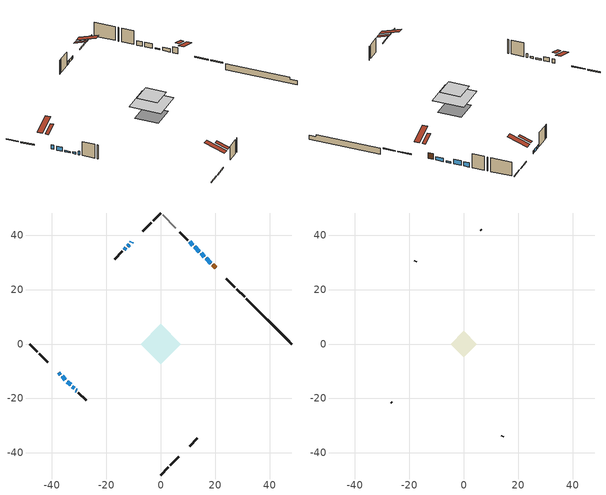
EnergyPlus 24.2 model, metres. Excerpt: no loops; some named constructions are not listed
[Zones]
conditioned space
 floor outside (Floor1 construction): -0.62,0 0,0.62 0.62,0 0,-0.62 z0.94
 floor adiabatic (AdiabaticFloorConstruction): -7.41,0 0,7.41 7.41,0 0,-7.41 z3.38
 floor foundation (Slab1 construction): -5.6,0 0,5.6 5.6,0 0,-5.6 z-1.13
 wall outside (RimJoist1 construction): 0,-48.16 2.85,-45.31 / -48.16,0 -45.31,-2.85 / 0,48.16 -2.85,45.31 / 30.8,17.36 27.95,20.21 z0.94:1.24
 wall outside (RimJoist2 construction): 3.51,-44.66 6.64,-41.53 / -44.66,-3.51 -41.53,-6.64 / -3.51,44.66 -6.64,41.53 / 27.3,20.87 24.17,24 z0.94:1.24
 wall outside (AdiabaticWallConstruction 1): 20.19,27.97 19.07,29.09 z0.94:2.97
 wall outside (AdiabaticWallConstruction): 18.41,29.75 16.69,31.48 z0.94:2.11; -10.61,37.55 -10.94,37.23 z0.94:1.96; -37.55,-10.61 -36.94,-11.22 / -36.29,-11.88 -35.03,-13.14 z0.94:2.36; 16.03,32.13 14.88,33.28 / -34.37,-13.79 -33.11,-15.05 z0.94:1.4; -11.59,36.57 -12.2,35.96 / -12.86,35.31 -13.47,34.69 z0.94:1.91; -32.46,-15.71 -31.84,-16.32 z0.94:1.5; -31.19,-16.97 -30.91,-17.25 z0.94:2.16; 14.22,33.94 12.5,35.67 z0.94:2.52; 11.84,36.32 10.58,37.58 z0.94:2.41
 wall outside (Wall1 construction): 10.61,-37.55 13.48,-34.69 / -30.26,-17.91 -27.39,-20.77 / -14.13,34.04 -16.99,31.17 / 9.93,38.23 7.06,41.1 z0.94:5.82
 wall foundation (FoundationWall1 construction): 31.46,16.7,-1.13 31.46,16.7,0.94 46.49,1.67,0.94 46.49,1.67,0.28 48.16,0,0.28 48.16,0,-1.13
 wall adiabatic (Wall4 construction): 5.54,42.63 0.66,47.51 z0.94:5.82
 window (WindowConstruction): 18.41,29.75 16.69,31.48 z0.94:2.11
 window (WindowConstruction 6): -10.61,37.55 -10.93,37.23 z0.94:1.95
 window (WindowConstruction 7): -37.55,-10.61 -36.94,-11.22 z0.94:2.36
 window (WindowConstruction 8): -36.29,-11.88 -35.03,-13.14 z0.94:2.36
 window (WindowConstruction 10): 16.03,32.13 14.88,33.28 z0.94:1.4
 window (WindowConstruction 11): -34.37,-13.79 -33.11,-15.05 z0.94:1.4
 window (WindowConstruction 1): -11.59,36.57 -12.2,35.96 z0.94:1.91
 window (WindowConstruction 2): -32.46,-15.71 -31.85,-16.32 z0.94:1.5
 window (WindowConstruction 9): -31.19,-16.97 -30.91,-17.25 z0.94:2.16
 window (WindowConstruction 3): 14.22,33.94 12.5,35.66 z0.94:2.52
 window (WindowConstruction 4): 11.84,36.32 10.59,37.58 z0.94:2.41
 window (WindowConstruction 5): -12.86,35.3 -13.47,34.69 z0.94:1.91
 door (Door): 20.19,27.97 19.07,29.09 z0.94:2.97
 ceiling adiabatic (AdiabaticFloorConstruction): 0,-7.41 7.41,0 0,7.41 -7.41,0 z3.38
 roof outside (Roof2 construction): 9.95,-38.21,5.82 7.03,-35.29,7.19 6.26,-36.06,7.19 9.18,-38.98,5.82; -38.21,-9.95,5.82 -35.29,-7.03,7.19 -36.06,-6.26,7.19 -38.98,-9.18,5.82; -9.95,38.21,5.82 -7.03,35.29,7.19 -6.26,36.06,7.19 -9.18,38.98,5.82; 20.85,27.31,5.82 17.93,24.39,7.19 18.7,23.62,7.19 21.62,26.55,5.82
attic - vented
 floor to conditioned space (Floor2 construction Reversed): -4.8,0 0,4.8 4.8,0 0,-4.8 z5.82
 wall outside (Wall3 construction): 14.13,-34.03 14.35,-33.82 / -26.74,-21.43 -26.52,-21.64 / -17.65,30.52 -17.86,30.3 / 6.41,41.76 6.19,41.97 z0.94:5.82
 roof outside (Roof1 construction): 8.53,-39.64,5.82 3.85,-34.96,8.02 2.61,-36.19,8.02 7.29,-40.87,5.82; -39.64,-8.53,5.82 -34.96,-3.85,8.02 -36.19,-2.61,8.02 -40.87,-7.29,5.82; -8.53,39.64,5.82 -3.85,34.96,8.02 -2.61,36.19,8.02 -7.29,40.87,5.82; 22.28,25.89,5.82 17.6,21.21,8.02 18.83,19.98,8.02 23.51,24.65,5.82
[Material] Roughness=Rough; Thermal Absorptance=0.9
Name | Thickness {m} | Conductivity {W/m-K} | Density {kg/m3} | Specific Heat {J/kg-K} | Solar Absorptance | Visible Absorptance
ceiling stud and cavity | 0.1397 | 0.100047 | 65.682 | 1177.47 | 0.7 | 0.7
gypsum board | 0.0127 | 0.160291 | 801 | 837.4 | 0.6 | 0.6
[Construction]
Floor2 construction: ceiling stud and cavity, gypsum board
[EnergyManagementSystem:OutputVariable] Type of Data in Variable=Summed; Update Frequency=ZoneTimestep
Name | EMS Variable | EMS Program or Subroutine | Units
loads_htg_whf_annual_outvar; Energy Management System Output Variable 21 | loads_htg_whf | component_loads_program | J
loads_htg_ducts_annual_outvar; Energy Management System Output Variable 22 | loads_htg_ducts | component_loads_program | J
loads_htg_intgains_annual_outvar; Energy Management System Output Variable 23 | loads_htg_intgains | component_loads_program | J
loads_htg_lighting_annual_outvar; Energy Management System Output Variable 24 | loads_htg_lighting | component_loads_program | J
loads_clg_roofs_annual_outvar; Energy Management System Output Variable 25 | loads_clg_roofs | component_loads_program | J
loads_clg_ceilings_annual_outvar; Energy Management System Output Variable 26 | loads_clg_ceilings | component_loads_program | J
loads_clg_walls_annual_outvar; Energy Management System Output Variable 27 | loads_clg_walls | component_loads_program | J
loads_clg_rim_joists_annual_outvar; Energy Management System Output Variable 28 | loads_clg_rim_joists | component_loads_program | J
loads_clg_foundation_walls_annual_outvar; Energy Management System Output Variable 29 | loads_clg_foundation_walls | component_loads_program | J
loads_clg_doors_annual_outvar; Energy Management System Output Variable 30 | loads_clg_doors | component_loads_program | J
loads_clg_windows_conduction_annual_outvar; Energy Management System Output Variable 31 | loads_clg_windows_conduction | component_loads_program | J
loads_clg_windows_solar_annual_outvar; Energy Management System Output Variable 32 | loads_clg_windows_solar | component_loads_program | J
loads_clg_skylights_conduction_annual_outvar; Energy Management System Output Variable 33 | loads_clg_skylights_conduction | component_loads_program | J
loads_clg_skylights_solar_annual_outvar; Energy Management System Output Variable 34 | loads_clg_skylights_solar | component_loads_program | J
loads_clg_floors_annual_outvar; Energy Management System Output Variable 35 | loads_clg_floors | component_loads_program | J
loads_clg_slabs_annual_outvar; Energy Management System Output Variable 36 | loads_clg_slabs | component_loads_program | J
loads_clg_internal_mass_annual_outvar; Energy Management System Output Variable 37 | loads_clg_internal_mass | component_loads_program | J
loads_clg_infil_annual_outvar; Energy Management System Output Variable 38 | loads_clg_infil | component_loads_program | J
loads_clg_natvent_annual_outvar; Energy Management System Output Variable 39 | loads_clg_natvent | component_loads_program | J
loads_clg_mechvent_annual_outvar; Energy Management System Output Variable 40 | loads_clg_mechvent | component_loads_program | J
loads_clg_whf_annual_outvar; Energy Management System Output Variable 41 | loads_clg_whf | component_loads_program | J
loads_clg_ducts_annual_outvar; Energy Management System Output Variable 42 | loads_clg_ducts | component_loads_program | J
loads_clg_intgains_annual_outvar; Energy Management System Output Variable 43 | loads_clg_intgains | component_loads_program | J
loads_clg_lighting_annual_outvar; Energy Management System Output Variable 44 | loads_clg_lighting | component_loads_program | J
loads_htg_tot_annual_outvar; Energy Management System Output Variable 1; Energy Management System Output Variable 45 | loads_htg_tot | total_loads_program | J
loads_clg_tot_annual_outvar; Energy Management System Output Variable 2; Energy Management System Output Variable 46 | loads_clg_tot | total_loads_program | J
Energy Management System Output Variable 3 | htg_unmet_hours | unmet_hours_program | hr
Energy Management System Output Variable 4 | clg_unmet_hours | unmet_hours_program | hr
Energy Management System Output Variable 5 | loads_htg_roofs | component_loads_program | J
Energy Management System Output Variable 6 | loads_htg_ceilings | component_loads_program | J
Energy Management System Output Variable 7 | loads_htg_walls | component_loads_program | J
Energy Management System Output Variable 8 | loads_htg_rim_joists | component_loads_program | J
Energy Management System Output Variable 9 | loads_htg_foundation_walls | component_loads_program | J
Energy Management System Output Variable 10 | loads_htg_doors | component_loads_program | J
Energy Management System Output Variable 11 | loads_htg_windows_conduction | component_loads_program | J
Energy Management System Output Variable 12 | loads_htg_windows_solar | component_loads_program | J
Energy Management System Output Variable 13 | loads_htg_skylights_conduction | component_loads_program | J
Energy Management System Output Variable 14 | loads_htg_skylights_solar | component_loads_program | J
Energy Management System Output Variable 15 | loads_htg_floors | component_loads_program | J
Energy Management System Output Variable 16 | loads_htg_slabs | component_loads_program | J
Energy Management System Output Variable 17 | loads_htg_internal_mass | component_loads_program | J
Energy Management System Output Variable 18 | loads_htg_infil | component_loads_program | J
Energy Management System Output Variable 19 | loads_htg_natvent | component_loads_program | J
Energy Management System Output Variable 20 | loads_htg_mechvent | component_loads_program | J
[Schedule:Day:Interval]
interior lighting schedule day: No, 01:00, 0.108182, 04:00, 0.0901515, 05:00, 0.0991667, 06:00, 0.162273, 07:00, 0.270455, 08:00, 0.342576, 10:00, 0.369621, 11:00, 0.351591, 12:00, 0.333561, 13:00, 0.324545, 14:00, 0.31553, 15:00, 0.333561, 16:00, 0.369621, 17:00, 0.450758, 18:00, 0.585985, 19:00, 0.775303, 20:00, 0.955606, 21:00, 0.991667, 22:00, 0.712197, 23:00, 0.360606, 24:00, 0.162273
interior lighting schedule day 1: No, 01:00, 0.100909, 04:00, 0.0840909, 05:00, 0.0925, 06:00, 0.151364, 07:00, 0.252273, 08:00, 0.319545, 10:00, 0.344773, 11:00, 0.327955, 12:00, 0.311136, 13:00, 0.302727, 14:00, 0.294318, 15:00, 0.311136, 16:00, 0.344773, 17:00, 0.420455, 18:00, 0.546591, 19:00, 0.723182, 20:00, 0.891364, 21:00, 0.925, 22:00, 0.664318, 23:00, 0.336364, 24:00, 0.151364
interior lighting schedule day 2: No, 01:00, 0.0927273, 04:00, 0.0772727, 05:00, 0.085, 06:00, 0.139091, 07:00, 0.231818, 08:00, 0.293636, 10:00, 0.316818, 11:00, 0.301364, 12:00, 0.285909, 13:00, 0.278182, 14:00, 0.270455, 15:00, 0.285909, 16:00, 0.316818, 17:00, 0.386364, 18:00, 0.502273, 19:00, 0.664545, 20:00, 0.819091, 21:00, 0.85, 22:00, 0.610455, 23:00, 0.309091, 24:00, 0.139091
interior lighting schedule day 3: No, 01:00, 0.0845455, 04:00, 0.0704545, 05:00, 0.0775, 06:00, 0.126818, 07:00, 0.211364, 08:00, 0.267727, 10:00, 0.288864, 11:00, 0.274773, 12:00, 0.260682, 13:00, 0.253636, 14:00, 0.246591, 15:00, 0.260682, 16:00, 0.288864, 17:00, 0.352273, 18:00, 0.457955, 19:00, 0.605909, 20:00, 0.746818, 21:00, 0.775, 22:00, 0.556591, 23:00, 0.281818, 24:00, 0.126818
interior lighting schedule day 4: No, 01:00, 0.0763636, 04:00, 0.0636364, 05:00, 0.07, 06:00, 0.114545, 07:00, 0.190909, 08:00, 0.241818, 10:00, 0.260909, 11:00, 0.248182, 12:00, 0.235455, 13:00, 0.229091, 14:00, 0.222727, 15:00, 0.235455, 16:00, 0.260909, 17:00, 0.318182, 18:00, 0.413636, 19:00, 0.547273, 20:00, 0.674545, 21:00, 0.7, 22:00, 0.502727, 23:00, 0.254545, 24:00, 0.114545
interior lighting schedule day 5: No, 01:00, 0.0727273, 04:00, 0.0606061, 05:00, 0.0666667, 06:00, 0.109091, 07:00, 0.181818, 08:00, 0.230303, 10:00, 0.248485, 11:00, 0.236364, 12:00, 0.224242, 13:00, 0.218182, 14:00, 0.212121, 15:00, 0.224242, 16:00, 0.248485, 17:00, 0.30303, 18:00, 0.393939, 19:00, 0.521212, 20:00, 0.642424, 21:00, 0.666667, 22:00, 0.478788, 23:00, 0.242424, 24:00, 0.109091
interior lighting schedule day 6: No, 01:00, 0.0745455, 04:00, 0.0621212, 05:00, 0.0683333, 06:00, 0.111818, 07:00, 0.186364, 08:00, 0.236061, 10:00, 0.254697, 11:00, 0.242273, 12:00, 0.229848, 13:00, 0.223636, 14:00, 0.217424, 15:00, 0.229848, 16:00, 0.254697, 17:00, 0.310606, 18:00, 0.403788, 19:00, 0.534242, 20:00, 0.658485, 21:00, 0.683333, 22:00, 0.490758, 23:00, 0.248485, 24:00, 0.111818
interior lighting schedule day 7: No, 01:00, 0.08, 04:00, 0.0666667, 05:00, 0.0733333, 06:00, 0.12, 07:00, 0.2, 08:00, 0.253333, 10:00, 0.273333, 11:00, 0.26, 12:00, 0.246667, 13:00, 0.24, 14:00, 0.233333, 15:00, 0.246667, 16:00, 0.273333, 17:00, 0.333333, 18:00, 0.433333, 19:00, 0.573333, 20:00, 0.706667, 21:00, 0.733333, 22:00, 0.526667, 23:00, 0.266667, 24:00, 0.12
interior lighting schedule day 8: No, 01:00, 0.0890909, 04:00, 0.0742424, 05:00, 0.0816667, 06:00, 0.133636, 07:00, 0.222727, 08:00, 0.282121, 10:00, 0.304394, 11:00, 0.289545, 12:00, 0.274697, 13:00, 0.267273, 14:00, 0.259848, 15:00, 0.274697, 16:00, 0.304394, 17:00, 0.371212, 18:00, 0.482576, 19:00, 0.638485, 20:00, 0.78697, 21:00, 0.816667, 22:00, 0.586515, 23:00, 0.29697, 24:00, 0.133636
interior lighting schedule day 9: No, 01:00, 0.0972727, 04:00, 0.0810606, 05:00, 0.0891667, 06:00, 0.145909, 07:00, 0.243182, 08:00, 0.30803, 10:00, 0.332348, 11:00, 0.316136, 12:00, 0.299924, 13:00, 0.291818, 14:00, 0.283712, 15:00, 0.299924, 16:00, 0.332348, 17:00, 0.405303, 18:00, 0.526894, 19:00, 0.697121, 20:00, 0.859242, 21:00, 0.891667, 22:00, 0.640379, 23:00, 0.324242, 24:00, 0.145909
interior lighting schedule day 10: No, 01:00, 0.105455, 04:00, 0.0878788, 05:00, 0.0966667, 06:00, 0.158182, 07:00, 0.263636, 08:00, 0.333939, 10:00, 0.360303, 11:00, 0.342727, 12:00, 0.325152, 13:00, 0.316364, 14:00, 0.307576, 15:00, 0.325152, 16:00, 0.360303, 17:00, 0.439394, 18:00, 0.571212, 19:00, 0.755758, 20:00, 0.931515, 21:00, 0.966667, 22:00, 0.694242, 23:00, 0.351515, 24:00, 0.158182
interior lighting schedule day 11: No, 01:00, 0.109091, 04:00, 0.0909091, 05:00, 0.1, 06:00, 0.163636, 07:00, 0.272727, 08:00, 0.345455, 10:00, 0.372727, 11:00, 0.354545, 12:00, 0.336364, 13:00, 0.327273, 14:00, 0.318182, 15:00, 0.336364, 16:00, 0.372727, 17:00, 0.454545, 18:00, 0.590909, 19:00, 0.781818, 20:00, 0.963636, 21:00, 1, 22:00, 0.718182, 23:00, 0.363636, 24:00, 0.163636
interior lighting schedule default day; occupants schedule default day; clothes dryer schedule default day; cooking range schedule default day; mech vent range fan 0 schedule default day; misc plug loads schedule default day; general water use schedule default day; clothes dryer exhaust 0 schedule default day; cooling season schedule day; cooling season schedule day 2; cooling season schedule default day; exterior lighting schedule default day; natural vent schedule default day: No, 24:00, 0
occupants schedule day: No, 05:00, 0.426829, 06:00, 0.719512, 07:00, 1, 08:00, 0.670732, 09:00, 0.329268, 14:00, 0.170732, 15:00, 0.231707, 16:00, 0.329268, 17:00, 0.5, 18:00, 0.670732, 19:00, 0.829268, 21:00, 1, 22:00, 0.853659, 23:00, 0.646341, 24:00, 0.426829
clothes dryer schedule day; clothes dryer exhaust 0 schedule day: No, 01:00, 0.123457, 02:00, 0.0740741, 03:00, 0.0493827, 04:00, 0.0246914, 05:00, 0.0493827, 06:00, 0.0740741, 07:00, 0.197531, 08:00, 0.395062, 09:00, 0.592593, 10:00, 0.839506, 11:00, 0.962963, 12:00, 1, 13:00, 0.91358, 14:00, 0.82716, 15:00, 0.716049, 16:00, 0.753086, 17:00, 0.679012, 18:00, 0.666667, 20:00, 0.62963, 21:00, 0.641975, 22:00, 0.666667, 23:00, 0.54321, 24:00, 0.296296
cooking range schedule day: No, 05:00, 0.0597015, 06:00, 0.11194, 07:00, 0.171642, 08:00, 0.291045, 11:00, 0.343284, 12:00, 0.402985, 13:00, 0.462687, 14:00, 0.343284, 15:00, 0.291045, 16:00, 0.402985, 17:00, 0.567164, 18:00, 1, 19:00, 0.850746, 20:00, 0.432836, 21:00, 0.291045, 22:00, 0.231343, 23:00, 0.171642, 24:00, 0.11194
mech vent range fan 0 schedule day: No, 18:00, 0, 19:00, 1, 20:00, 0.2, 24:00, 0
misc plug loads schedule day: No, 06:00, 0.705882, 07:00, 0.745098, 08:00, 0.803922, 15:00, 0.823529, 16:00, 0.862745, 17:00, 0.921569, 18:00, 0.980392, 19:00, 1, 20:00, 0.980392, 21:00, 0.941176, 22:00, 0.862745, 23:00, 0.784314, 24:00, 0.72549
general water use schedule day: No, 01:00, 0.315068, 03:00, 0.287671, 04:00, 0.342466, 05:00, 0.369863, 06:00, 0.520548, 07:00, 0.60274, 08:00, 0.534247, 10:00, 0.506849, 11:00, 0.465753, 14:00, 0.479452, 15:00, 0.534247, 16:00, 0.589041, 17:00, 0.69863, 18:00, 0.876712, 19:00, 0.890411, 20:00, 0.986301, 21:00, 1, 22:00, 0.863014, 23:00, 0.616438, 24:00, 0.465753
cooling season schedule day 1: No, 24:00, 1
exterior lighting schedule day: No, 01:00, 0.566667, 03:00, 0.524167, 05:00, 0.495833, 06:00, 0.5525, 07:00, 0.623333, 08:00, 0.580833, 09:00, 0.439167, 10:00, 0.354167, 12:00, 0.34, 13:00, 0.354167, 14:00, 0.396667, 15:00, 0.425, 16:00, 0.495833, 17:00, 0.623333, 18:00, 0.793333, 19:00, 0.906667, 20:00, 0.963333, 21:00, 0.991667, 22:00, 0.920833, 23:00, 0.793333, 24:00, 0.665833
exterior lighting schedule day 1: No, 01:00, 0.528571, 03:00, 0.488929, 05:00, 0.4625, 06:00, 0.515357, 07:00, 0.581429, 08:00, 0.541786, 09:00, 0.409643, 10:00, 0.330357, 12:00, 0.317143, 13:00, 0.330357, 14:00, 0.37, 15:00, 0.396429, 16:00, 0.4625, 17:00, 0.581429, 18:00, 0.74, 19:00, 0.845714, 20:00, 0.898571, 21:00, 0.925, 22:00, 0.858929, 23:00, 0.74, 24:00, 0.621071
exterior lighting schedule day 10: No, 01:00, 0.552381, 03:00, 0.510952, 05:00, 0.483333, 06:00, 0.538571, 07:00, 0.607619, 08:00, 0.56619, 09:00, 0.428095, 10:00, 0.345238, 12:00, 0.331429, 13:00, 0.345238, 14:00, 0.386667, 15:00, 0.414286, 16:00, 0.483333, 17:00, 0.607619, 18:00, 0.773333, 19:00, 0.88381, 20:00, 0.939048, 21:00, 0.966667, 22:00, 0.897619, 23:00, 0.773333, 24:00, 0.649048
exterior lighting schedule day 11: No, 01:00, 0.571429, 03:00, 0.528571, 05:00, 0.5, 06:00, 0.557143, 07:00, 0.628571, 08:00, 0.585714, 09:00, 0.442857, 10:00, 0.357143, 12:00, 0.342857, 13:00, 0.357143, 14:00, 0.4, 15:00, 0.428571, 16:00, 0.5, 17:00, 0.628571, 18:00, 0.8, 19:00, 0.914286, 20:00, 0.971429, 21:00, 1, 22:00, 0.928571, 23:00, 0.8, 24:00, 0.671429
exterior lighting schedule day 2: No, 01:00, 0.485714, 03:00, 0.449286, 05:00, 0.425, 06:00, 0.473571, 07:00, 0.534286, 08:00, 0.497857, 09:00, 0.376429, 10:00, 0.303571, 12:00, 0.291429, 13:00, 0.303571, 14:00, 0.34, 15:00, 0.364286, 16:00, 0.425, 17:00, 0.534286, 18:00, 0.68, 19:00, 0.777143, 20:00, 0.825714, 21:00, 0.85, 22:00, 0.789286, 23:00, 0.68, 24:00, 0.570714
exterior lighting schedule day 3: No, 01:00, 0.442857, 03:00, 0.409643, 05:00, 0.3875, 06:00, 0.431786, 07:00, 0.487143, 08:00, 0.453929, 09:00, 0.343214, 10:00, 0.276786, 12:00, 0.265714, 13:00, 0.276786, 14:00, 0.31, 15:00, 0.332143, 16:00, 0.3875, 17:00, 0.487143, 18:00, 0.62, 19:00, 0.708571, 20:00, 0.752857, 21:00, 0.775, 22:00, 0.719643, 23:00, 0.62, 24:00, 0.520357
exterior lighting schedule day 4: No, 01:00, 0.4, 03:00, 0.37, 05:00, 0.35, 06:00, 0.39, 07:00, 0.44, 08:00, 0.41, 09:00, 0.31, 10:00, 0.25, 12:00, 0.24, 13:00, 0.25, 14:00, 0.28, 15:00, 0.3, 16:00, 0.35, 17:00, 0.44, 18:00, 0.56, 19:00, 0.64, 20:00, 0.68, 21:00, 0.7, 22:00, 0.65, 23:00, 0.56, 24:00, 0.47
exterior lighting schedule day 5: No, 01:00, 0.380952, 03:00, 0.352381, 05:00, 0.333333, 06:00, 0.371429, 07:00, 0.419048, 08:00, 0.390476, 09:00, 0.295238, 10:00, 0.238095, 12:00, 0.228571, 13:00, 0.238095, 14:00, 0.266667, 15:00, 0.285714, 16:00, 0.333333, 17:00, 0.419048, 18:00, 0.533333, 19:00, 0.609524, 20:00, 0.647619, 21:00, 0.666667, 22:00, 0.619048, 23:00, 0.533333, 24:00, 0.447619
exterior lighting schedule day 6: No, 01:00, 0.390476, 03:00, 0.36119, 05:00, 0.341667, 06:00, 0.380714, 07:00, 0.429524, 08:00, 0.400238, 09:00, 0.302619, 10:00, 0.244048, 12:00, 0.234286, 13:00, 0.244048, 14:00, 0.273333, 15:00, 0.292857, 16:00, 0.341667, 17:00, 0.429524, 18:00, 0.546667, 19:00, 0.624762, 20:00, 0.66381, 21:00, 0.683333, 22:00, 0.634524, 23:00, 0.546667, 24:00, 0.45881
exterior lighting schedule day 7: No, 01:00, 0.419048, 03:00, 0.387619, 05:00, 0.366667, 06:00, 0.408571, 07:00, 0.460952, 08:00, 0.429524, 09:00, 0.324762, 10:00, 0.261905, 12:00, 0.251429, 13:00, 0.261905, 14:00, 0.293333, 15:00, 0.314286, 16:00, 0.366667, 17:00, 0.460952, 18:00, 0.586667, 19:00, 0.670476, 20:00, 0.712381, 21:00, 0.733333, 22:00, 0.680952, 23:00, 0.586667, 24:00, 0.492381
exterior lighting schedule day 8: No, 01:00, 0.466667, 03:00, 0.431667, 05:00, 0.408333, 06:00, 0.455, 07:00, 0.513333, 08:00, 0.478333, 09:00, 0.361667, 10:00, 0.291667, 12:00, 0.28, 13:00, 0.291667, 14:00, 0.326667, 15:00, 0.35, 16:00, 0.408333, 17:00, 0.513333, 18:00, 0.653333, 19:00, 0.746667, 20:00, 0.793333, 21:00, 0.816667, 22:00, 0.758333, 23:00, 0.653333, 24:00, 0.548333
exterior lighting schedule day 9: No, 01:00, 0.509524, 03:00, 0.47131, 05:00, 0.445833, 06:00, 0.496786, 07:00, 0.560476, 08:00, 0.522262, 09:00, 0.394881, 10:00, 0.318452, 12:00, 0.305714, 13:00, 0.318452, 14:00, 0.356667, 15:00, 0.382143, 16:00, 0.445833, 17:00, 0.560476, 18:00, 0.713333, 19:00, 0.815238, 20:00, 0.86619, 21:00, 0.891667, 22:00, 0.827976, 23:00, 0.713333, 24:00, 0.59869
[Schedule:Week:Daily]
clothes dryer exhaust 0 schedule Week Rule - Jan1-Dec31: clothes dryer exhaust 0 schedule day, clothes dryer exhaust 0 schedule day, clothes dryer exhaust 0 schedule day, clothes dryer exhaust 0 schedule day, clothes dryer exhaust 0 schedule day, clothes dryer exhaust 0 schedule day, clothes dryer exhaust 0 schedule day, clothes dryer exhaust 0 schedule default day, clothes dryer exhaust 0 schedule default day, clothes dryer exhaust 0 schedule default day, clothes dryer exhaust 0 schedule default day, clothes dryer exhaust 0 schedule default day
cooling season schedule Week Rule - Jan1-May26: cooling season schedule day, cooling season schedule day, cooling season schedule day, cooling season schedule day, cooling season schedule day, cooling season schedule day, cooling season schedule day, cooling season schedule default day, cooling season schedule default day, cooling season schedule default day, cooling season schedule default day, cooling season schedule default day
cooling season schedule Week Rule - May27-Jun2: cooling season schedule day, cooling season schedule day, cooling season schedule day, cooling season schedule day, cooling season schedule day, cooling season schedule day 1, cooling season schedule day 1, cooling season schedule default day, cooling season schedule default day, cooling season schedule default day, cooling season schedule default day, cooling season schedule default day
cooling season schedule Week Rule - Jun3-Sep29: cooling season schedule day 1, cooling season schedule day 1, cooling season schedule day 1, cooling season schedule day 1, cooling season schedule day 1, cooling season schedule day 1, cooling season schedule day 1, cooling season schedule default day, cooling season schedule default day, cooling season schedule default day, cooling season schedule default day, cooling season schedule default day
cooling season schedule Week Rule - Sep30-Oct6: cooling season schedule day 1, cooling season schedule day 2, cooling season schedule day 2, cooling season schedule day 2, cooling season schedule day 2, cooling season schedule day 2, cooling season schedule day 2, cooling season schedule default day, cooling season schedule default day, cooling season schedule default day, cooling season schedule default day, cooling season schedule default day
cooling season schedule Week Rule - Oct7-Dec31: cooling season schedule day 2, cooling season schedule day 2, cooling season schedule day 2, cooling season schedule day 2, cooling season schedule day 2, cooling season schedule day 2, cooling season schedule day 2, cooling season schedule default day, cooling season schedule default day, cooling season schedule default day, cooling season schedule default day, cooling season schedule default day
exterior lighting schedule Week Rule - Oct28-Nov3: exterior lighting schedule day 9, exterior lighting schedule day 9, exterior lighting schedule day 9, exterior lighting schedule day 9, exterior lighting schedule day 10, exterior lighting schedule day 10, exterior lighting schedule day 10, exterior lighting schedule default day, exterior lighting schedule default day, exterior lighting schedule default day, exterior lighting schedule default day, exterior lighting schedule default day
exterior lighting schedule Week Rule - Nov4-Nov24: exterior lighting schedule day 10, exterior lighting schedule day 10, exterior lighting schedule day 10, exterior lighting schedule day 10, exterior lighting schedule day 10, exterior lighting schedule day 10, exterior lighting schedule day 10, exterior lighting schedule default day, exterior lighting schedule default day, exterior lighting schedule default day, exterior lighting schedule default day, exterior lighting schedule default day
exterior lighting schedule Week Rule - Nov25-Dec1: exterior lighting schedule day 10, exterior lighting schedule day 10, exterior lighting schedule day 10, exterior lighting schedule day 10, exterior lighting schedule day 10, exterior lighting schedule day 10, exterior lighting schedule day 11, exterior lighting schedule default day, exterior lighting schedule default day, exterior lighting schedule default day, exterior lighting schedule default day, exterior lighting schedule default day
exterior lighting schedule Week Rule - Dec2-Dec31: exterior lighting schedule day 11, exterior lighting schedule day 11, exterior lighting schedule day 11, exterior lighting schedule day 11, exterior lighting schedule day 11, exterior lighting schedule day 11, exterior lighting schedule day 11, exterior lighting schedule default day, exterior lighting schedule default day, exterior lighting schedule default day, exterior lighting schedule default day, exterior lighting schedule default day
natural vent schedule Week Rule - Jan1-Dec31: natural vent schedule default day, natural vent schedule default day, natural vent schedule default day, natural vent schedule default day, natural vent schedule default day, natural vent schedule default day, natural vent schedule default day, natural vent schedule default day, natural vent schedule default day, natural vent schedule default day, natural vent schedule default day, natural vent schedule default day
[Schedule:Year]
clothes dryer exhaust 0 schedule: clothes dryer exhaust 0 schedule Week Rule - Jan1-Dec31, 1, 1, 12, 31
cooling season schedule: cooling season schedule Week Rule - Jan1-May26, 1, 1, 5, 26, cooling season schedule Week Rule - May27-Jun2, 5, 27, 6, 2, cooling season schedule Week Rule - Jun3-Sep29, 6, 3, 9, 29, cooling season schedule Week Rule - Sep30-Oct6, 9, 30, 10, 6, cooling season schedule Week Rule - Oct7-Dec31, 10, 7, 12, 31
natural vent schedule: natural vent schedule Week Rule - Jan1-Dec31, 1, 1, 12, 31
